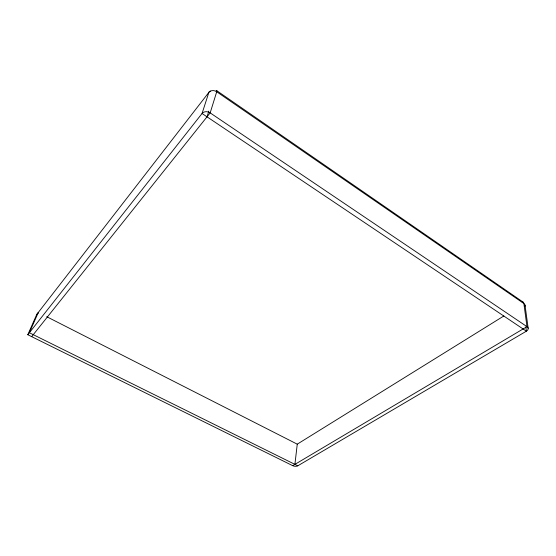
<?xml version="1.0" encoding="UTF-8"?>
<svg xmlns="http://www.w3.org/2000/svg" width="556" height="556" viewBox="0 0 556 556"><rect width="100%" height="100%" fill="white"/><g stroke="black" fill="none" stroke-linecap="round" stroke-linejoin="round"><path stroke-width="0.83" d="M294.909 464.371L297.258 444.168L503.861 315.975M207.027 116.823L208.813 111.13M521.778 301.734A4.83 2.912 -50.8 0 1 523.877 303.548L526.991 326.65A5.122 3.176 -5.7 0 1 526.386 331.181L297.801 465.803A3.656 1.897 7.6 0 1 292.713 465.678L27.8 334.733L36.793 314.355L38.642 312.59M38.315 312.43L29.371 332.738L297.801 465.803M36.745 314.453L208.861 92.386A5.907 3.093 41.4 0 1 210.571 91.149M27.8 334.733L202.057 113.487L208.861 92.386A5.824 4.914 25.1 0 1 216.722 91.761L523.877 303.548A4.983 3.197 -6.6 0 1 524.864 306.474M31.685 336.658L210.168 112.889L216.722 91.761A5.866 0.987 -58.1 0 0 216.145 90.913M292.713 465.678L526.991 326.65L210.168 112.889A6.012 4.955 23.5 0 0 202.057 113.487L526.386 331.181L525.823 326.907M46.739 316.718L297.258 444.168M216.757 90.684L523.008 302.047M525.024 305.154L528.165 328.248"/></g></svg>
